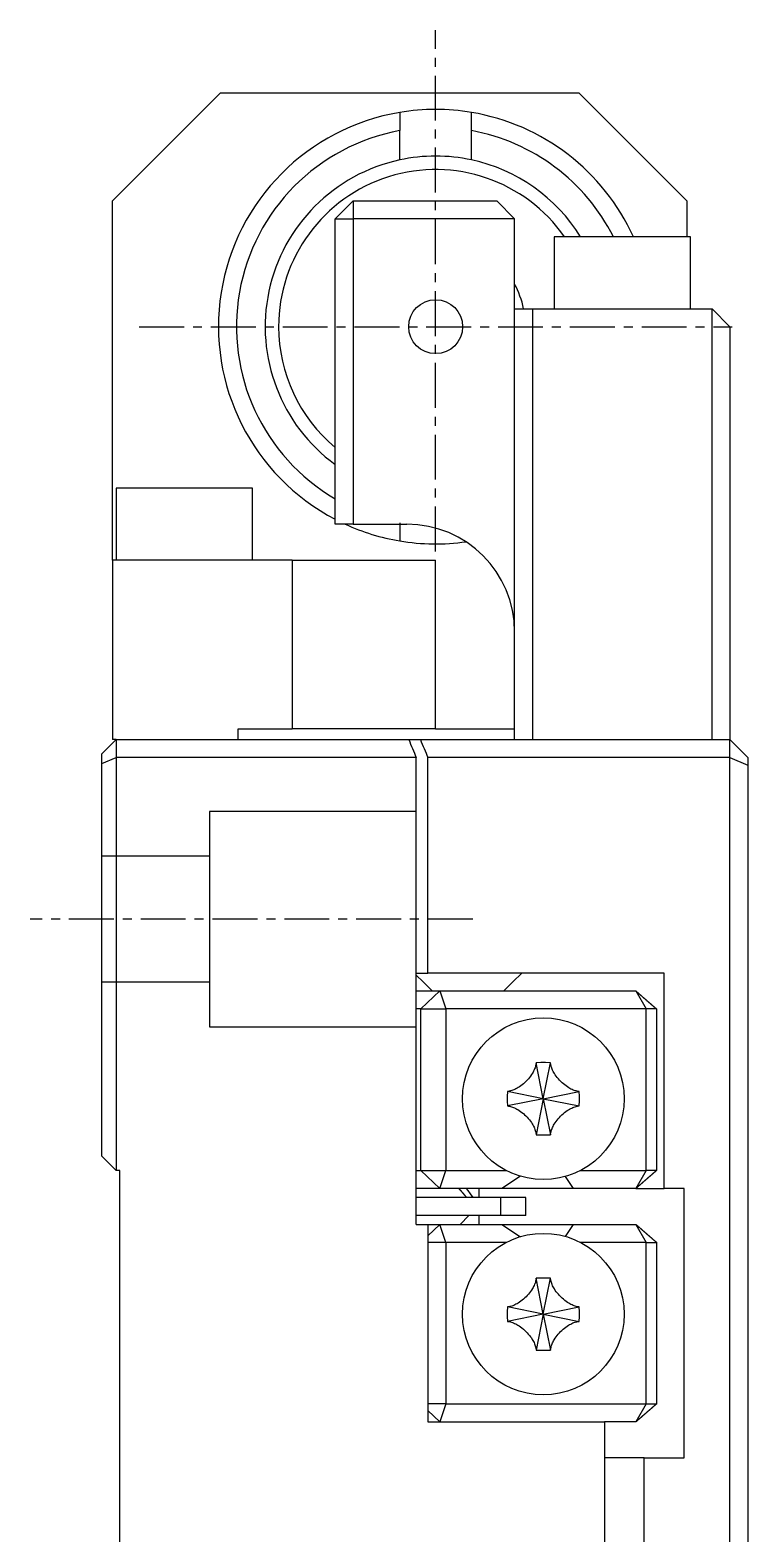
# Model space of a CAD drawing. Extents: x 67 to 419, y 49 to 289.
# Drawn here: x 76.67 to 96.67, y 165.88 to 207.76 of the extents above; entities that cross this region are included whole.
import ezdxf

# ---------------------------------------------------------------- set-up
doc = ezdxf.new("R2010")
doc.units = 0
doc.linetypes.add('CENTER', pattern=[2, 1.25, -0.25, 0.25, -0.25])
doc.layers.get('0').update_dxf_attribs({"linetype": 'CONTINUOUS'})
doc.layers.add('CENTER', color=1, linetype='CENTER')

msp = doc.modelspace()

# ---------------------------------------------------------------- linework, layer by layer
at = {"color": 7, "linetype": 'CONTINUOUS'}
for p, q in [((78.974, 202.999), (81.974, 205.999)), ((91.974, 205.999), (81.974, 205.999)), ((91.974, 205.999), (94.974, 202.999)), ((86.974, 205.465), (86.974, 204.958)), ((88.974, 204.958), (88.974, 205.465)), ((86.974, 204.142), (86.974, 204.958)), ((88.974, 204.142), (88.974, 204.958)), ((78.974, 192.999), (78.974, 202.999)), ((85.674, 202.999), (85.174, 202.499)), ((85.674, 202.999), (85.674, 202.499)), ((85.674, 202.999), (89.674, 202.999)), ((89.674, 202.999), (90.174, 202.499)), ((94.974, 202.999), (94.974, 201.999)), ((85.174, 202.499), (85.674, 202.499)), ((85.174, 193.999), (85.174, 202.499)), ((85.674, 202.499), (85.674, 193.999)), ((90.174, 202.499), (85.674, 202.499)), ((90.174, 199.999), (90.174, 202.499)), ((95.074, 201.999), (91.274, 201.999)), ((91.274, 201.999), (91.274, 199.999)), ((95.074, 199.999), (95.074, 201.999)), ((90.174, 187.999), (90.174, 199.999)), ((90.174, 199.999), (90.674, 199.999)), ((90.674, 199.999), (90.674, 187.999)), ((90.674, 199.999), (95.674, 199.999)), ((95.674, 187.999), (95.674, 199.999)), ((95.674, 199.999), (96.174, 199.499)), ((96.174, 199.499), (96.174, 187.999)), ((79.074, 194.999), (79.074, 192.999)), ((82.874, 194.999), (79.074, 194.999)), ((82.874, 192.999), (82.874, 194.999)), ((85.674, 193.999), (85.174, 193.999)), ((85.674, 193.999), (87.174, 193.999)), ((86.974, 194.04), (86.974, 193.532)), ((83.974, 192.999), (78.974, 192.999)), ((78.974, 192.999), (78.974, 187.999)), ((83.974, 192.999), (87.974, 192.999)), ((83.974, 192.999), (83.974, 188.299)), ((82.474, 187.999), (82.474, 188.299)), ((82.474, 188.299), (83.974, 188.299)), ((87.974, 188.299), (83.974, 188.299)), ((87.974, 188.299), (90.174, 188.299)), ((78.674, 187.599), (79.074, 187.999)), ((79.074, 187.999), (78.974, 187.999)), ((79.074, 187.999), (87.225, 187.999)), ((79.074, 187.999), (79.074, 187.499)), ((87.225, 187.999), (87.55, 187.999)), ((87.55, 187.999), (96.174, 187.999)), ((96.174, 187.999), (96.674, 187.499)), ((96.174, 187.499), (96.174, 187.999)), ((78.674, 187.333), (78.674, 187.599)), ((78.674, 187.333), (79.074, 187.499)), ((78.674, 176.399), (78.674, 187.333)), ((79.074, 187.499), (79.074, 175.999)), ((87.433, 187.499), (79.074, 187.499)), ((87.433, 174.499), (87.433, 187.499)), ((96.174, 187.499), (87.759, 187.499)), ((87.759, 181.499), (87.759, 187.499)), ((96.174, 138.499), (96.174, 187.499)), ((96.174, 187.499), (96.674, 187.292)), ((96.674, 187.499), (96.674, 187.292)), ((96.674, 187.292), (96.674, 138.706)), ((87.433, 181.499), (87.759, 181.499)), ((87.433, 181.44), (87.625, 181.249)), ((87.433, 181.41), (87.448, 181.425)), ((94.339, 181.499), (87.759, 181.499)), ((90.125, 181.249), (90.375, 181.499)), ((94.339, 175.499), (94.339, 181.499)), ((87.433, 180.999), (88.091, 180.999)), ((88.091, 180.999), (87.564, 180.499)), ((87.625, 181.249), (87.875, 180.999)), ((88.091, 180.999), (93.552, 180.999)), ((88.091, 180.999), (88.261, 180.499)), ((89.875, 180.999), (90.125, 181.249)), ((93.552, 180.999), (93.841, 180.499)), ((87.564, 180.499), (87.433, 180.499)), ((87.564, 175.999), (87.564, 180.499)), ((87.564, 180.499), (88.261, 180.499)), ((93.841, 180.499), (88.261, 180.499)), ((88.261, 180.499), (88.261, 175.999)), ((94.127, 180.499), (93.841, 180.499)), ((93.841, 175.999), (93.841, 180.499)), ((94.127, 180.499), (94.127, 175.999)), ((90.732, 178.83), (90.718, 178.799)), ((90.742, 178.857), (90.732, 178.83)), ((90.752, 178.885), (90.742, 178.857)), ((90.76, 178.914), (90.752, 178.885)), ((90.766, 178.943), (90.76, 178.914)), ((90.771, 178.971), (90.766, 178.943)), ((90.774, 179), (90.771, 178.971)), ((90.906, 179.005), (90.774, 179)), ((90.974, 177.999), (90.774, 179)), ((91.037, 179.005), (90.906, 179.005)), ((90.974, 177.999), (91.175, 179)), ((91.175, 179), (91.037, 179.005)), ((91.177, 178.977), (91.175, 179)), ((91.18, 178.955), (91.177, 178.977)), ((91.185, 178.932), (91.18, 178.955)), ((91.19, 178.91), (91.185, 178.932)), ((91.199, 178.881), (91.19, 178.91)), ((91.208, 178.852), (91.199, 178.881)), ((91.22, 178.824), (91.208, 178.852)), ((90.422, 178.417), (90.384, 178.386)), ((90.458, 178.45), (90.422, 178.417)), ((90.494, 178.484), (90.458, 178.45)), ((90.528, 178.519), (90.494, 178.484)), ((90.56, 178.556), (90.528, 178.519)), ((90.591, 178.594), (90.56, 178.556)), ((90.619, 178.631), (90.591, 178.594)), ((90.646, 178.67), (90.619, 178.631)), ((90.671, 178.709), (90.646, 178.67)), ((90.688, 178.738), (90.671, 178.709)), ((90.704, 178.768), (90.688, 178.738)), ((90.718, 178.799), (90.704, 178.768)), ((91.233, 178.792), (91.22, 178.824)), ((91.249, 178.761), (91.233, 178.792)), ((91.265, 178.731), (91.249, 178.761)), ((91.283, 178.701), (91.265, 178.731)), ((91.308, 178.662), (91.283, 178.701)), ((91.334, 178.625), (91.308, 178.662)), ((91.362, 178.589), (91.334, 178.625)), ((91.393, 178.551), (91.362, 178.589)), ((91.426, 178.515), (91.393, 178.551)), ((91.46, 178.479), (91.426, 178.515)), ((91.495, 178.445), (91.46, 178.479)), ((91.532, 178.413), (91.495, 178.445)), ((91.57, 178.382), (91.532, 178.413)), ((89.973, 178.199), (89.968, 178.062)), ((89.968, 178.062), (89.968, 177.93)), ((89.996, 178.201), (89.973, 178.199)), ((90.974, 177.999), (89.973, 178.199)), ((90.974, 177.999), (89.973, 177.798)), ((90.018, 178.205), (89.996, 178.201)), ((90.041, 178.209), (90.018, 178.205)), ((90.063, 178.215), (90.041, 178.209)), ((90.092, 178.223), (90.063, 178.215)), ((90.121, 178.233), (90.092, 178.223)), ((90.149, 178.244), (90.121, 178.233)), ((90.181, 178.258), (90.149, 178.244)), ((90.212, 178.273), (90.181, 178.258)), ((90.242, 178.289), (90.212, 178.273)), ((90.272, 178.307), (90.242, 178.289)), ((90.311, 178.332), (90.272, 178.307)), ((90.348, 178.358), (90.311, 178.332)), ((90.384, 178.386), (90.348, 178.358)), ((90.974, 177.999), (90.774, 176.997)), ((90.974, 177.999), (91.976, 178.199)), ((90.974, 177.999), (91.976, 177.798)), ((90.974, 177.999), (91.175, 176.997)), ((91.607, 178.354), (91.57, 178.382)), ((91.645, 178.327), (91.607, 178.354)), ((91.685, 178.302), (91.645, 178.327)), ((91.714, 178.285), (91.685, 178.302)), ((91.744, 178.269), (91.714, 178.285)), ((91.774, 178.255), (91.744, 178.269)), ((91.805, 178.241), (91.774, 178.255)), ((91.833, 178.231), (91.805, 178.241)), ((91.861, 178.222), (91.833, 178.231)), ((91.89, 178.214), (91.861, 178.222)), ((91.918, 178.207), (91.89, 178.214)), ((91.947, 178.202), (91.918, 178.207)), ((91.976, 178.199), (91.947, 178.202)), ((91.981, 178.067), (91.976, 178.199)), ((91.981, 177.936), (91.981, 178.067)), ((89.968, 177.93), (89.973, 177.798)), ((89.973, 177.798), (90.002, 177.795)), ((90.002, 177.795), (90.031, 177.79)), ((90.031, 177.79), (90.059, 177.784)), ((90.059, 177.784), (90.088, 177.776)), ((90.088, 177.776), (90.116, 177.767)), ((90.116, 177.767), (90.143, 177.756)), ((90.143, 177.756), (90.174, 177.743)), ((90.174, 177.743), (90.205, 177.728)), ((90.205, 177.728), (90.235, 177.712)), ((90.235, 177.712), (90.264, 177.695)), ((90.264, 177.695), (90.303, 177.67)), ((90.303, 177.67), (90.342, 177.644)), ((90.342, 177.644), (90.379, 177.615)), ((90.379, 177.615), (90.417, 177.584)), ((90.417, 177.584), (90.454, 177.552)), ((91.49, 177.548), (91.527, 177.58)), ((91.527, 177.58), (91.565, 177.611)), ((91.565, 177.611), (91.601, 177.639)), ((91.601, 177.639), (91.638, 177.666)), ((91.638, 177.666), (91.676, 177.69)), ((91.676, 177.69), (91.706, 177.708)), ((91.706, 177.708), (91.737, 177.724)), ((91.737, 177.724), (91.768, 177.74)), ((91.768, 177.74), (91.8, 177.754)), ((91.8, 177.754), (91.828, 177.765)), ((91.828, 177.765), (91.857, 177.774)), ((91.857, 177.774), (91.886, 177.783)), ((91.886, 177.783), (91.908, 177.788)), ((91.908, 177.788), (91.93, 177.793)), ((91.93, 177.793), (91.953, 177.796)), ((91.953, 177.796), (91.976, 177.798)), ((91.976, 177.798), (91.981, 177.936)), ((90.454, 177.552), (90.489, 177.518)), ((90.489, 177.518), (90.523, 177.483)), ((90.523, 177.483), (90.556, 177.446)), ((90.556, 177.446), (90.587, 177.409)), ((90.587, 177.409), (90.615, 177.372)), ((90.615, 177.372), (90.641, 177.335)), ((90.641, 177.335), (90.666, 177.297)), ((90.666, 177.297), (90.684, 177.267)), ((90.684, 177.267), (90.7, 177.236)), ((90.7, 177.236), (90.715, 177.205)), ((90.715, 177.205), (90.729, 177.174)), ((90.729, 177.174), (90.74, 177.145)), ((91.207, 177.14), (91.217, 177.168)), ((91.217, 177.168), (91.23, 177.199)), ((91.23, 177.199), (91.245, 177.229)), ((91.245, 177.229), (91.261, 177.259)), ((91.261, 177.259), (91.278, 177.288)), ((91.278, 177.288), (91.303, 177.328)), ((91.303, 177.328), (91.329, 177.366)), ((91.329, 177.366), (91.358, 177.404)), ((91.358, 177.404), (91.389, 177.441)), ((91.389, 177.441), (91.421, 177.478)), ((91.421, 177.478), (91.455, 177.513)), ((91.455, 177.513), (91.49, 177.548)), ((90.74, 177.145), (90.75, 177.117)), ((90.75, 177.117), (90.758, 177.088)), ((90.758, 177.088), (90.764, 177.065)), ((90.764, 177.065), (90.768, 177.043)), ((90.768, 177.043), (90.772, 177.02)), ((90.772, 177.02), (90.774, 176.997)), ((90.774, 176.997), (90.911, 176.992)), ((90.911, 176.992), (91.043, 176.992)), ((91.043, 176.992), (91.175, 176.997)), ((91.175, 176.997), (91.178, 177.026)), ((91.178, 177.026), (91.183, 177.055)), ((91.183, 177.055), (91.189, 177.083)), ((91.189, 177.083), (91.197, 177.112)), ((91.197, 177.112), (91.207, 177.14)), ((79.074, 175.999), (78.674, 176.399)), ((79.174, 175.999), (79.074, 175.999)), ((79.174, 149.999), (79.174, 175.999)), ((87.433, 175.999), (87.564, 175.999)), ((87.564, 175.999), (88.091, 175.499)), ((87.564, 175.999), (88.261, 175.999)), ((88.091, 175.499), (88.261, 175.999)), ((88.261, 175.999), (89.944, 175.999)), ((92.005, 175.999), (93.841, 175.999)), ((93.841, 175.999), (93.552, 175.499)), ((94.127, 175.999), (93.841, 175.999)), ((88.091, 175.499), (87.445, 175.499)), ((89.814, 175.499), (88.091, 175.499)), ((88.878, 175.445), (88.835, 175.499)), ((89.174, 175.499), (89.174, 175.249)), ((90.338, 175.842), (89.814, 175.499)), ((91.81, 175.499), (89.814, 175.499)), ((91.81, 175.499), (91.592, 175.836)), ((93.552, 175.499), (91.81, 175.499)), ((93.552, 175.499), (94.339, 175.499)), ((94.894, 175.499), (94.339, 175.499)), ((94.894, 167.999), (94.894, 175.499)), ((89.782, 175.249), (87.433, 175.249)), ((88.949, 175.351), (88.878, 175.445)), ((89.015, 175.249), (88.949, 175.351)), ((90.49, 175.249), (89.782, 175.249)), ((90.49, 174.749), (90.49, 175.249)), ((89.782, 174.749), (87.433, 174.749)), ((88.66, 174.499), (88.902, 174.749)), ((89.174, 174.749), (89.174, 174.499)), ((90.49, 174.749), (89.782, 174.749)), ((87.433, 174.499), (87.759, 174.499)), ((87.759, 174.499), (88.091, 174.499)), ((88.091, 174.499), (87.759, 174.184)), ((87.759, 174.499), (87.759, 168.999)), ((88.091, 174.499), (89.814, 174.499)), ((88.261, 173.999), (88.091, 174.499)), ((89.814, 174.499), (90.338, 174.156)), ((89.814, 174.499), (91.81, 174.499)), ((91.592, 174.161), (91.81, 174.499)), ((91.81, 174.499), (93.552, 174.499)), ((93.552, 174.499), (93.841, 173.999)), ((88.261, 173.999), (87.759, 173.999)), ((89.944, 173.999), (88.261, 173.999)), ((88.261, 173.999), (88.261, 169.499)), ((93.841, 173.999), (92.005, 173.999)), ((93.841, 173.999), (94.127, 173.999)), ((93.841, 169.499), (93.841, 173.999)), ((94.127, 173.999), (94.127, 169.499)), ((90.771, 172.971), (90.766, 172.943)), ((90.774, 173), (90.771, 172.971)), ((90.906, 173.005), (90.774, 173)), ((90.974, 171.999), (90.774, 173)), ((91.037, 173.005), (90.906, 173.005)), ((90.974, 171.999), (91.175, 173)), ((91.175, 173), (91.037, 173.005)), ((91.177, 172.977), (91.175, 173)), ((91.18, 172.955), (91.177, 172.977)), ((90.56, 172.556), (90.528, 172.519)), ((90.591, 172.594), (90.56, 172.556)), ((90.619, 172.631), (90.591, 172.594)), ((90.646, 172.67), (90.619, 172.631)), ((90.671, 172.709), (90.646, 172.67)), ((90.688, 172.738), (90.671, 172.709)), ((90.704, 172.768), (90.688, 172.738)), ((90.718, 172.799), (90.704, 172.768)), ((90.732, 172.83), (90.718, 172.799)), ((90.742, 172.857), (90.732, 172.83)), ((90.752, 172.885), (90.742, 172.857)), ((90.76, 172.914), (90.752, 172.885)), ((90.766, 172.943), (90.76, 172.914)), ((91.185, 172.932), (91.18, 172.955)), ((91.19, 172.91), (91.185, 172.932)), ((91.199, 172.881), (91.19, 172.91)), ((91.208, 172.852), (91.199, 172.881)), ((91.22, 172.824), (91.208, 172.852)), ((91.233, 172.792), (91.22, 172.824)), ((91.249, 172.761), (91.233, 172.792)), ((91.265, 172.731), (91.249, 172.761)), ((91.283, 172.701), (91.265, 172.731)), ((91.308, 172.662), (91.283, 172.701)), ((91.334, 172.625), (91.308, 172.662)), ((91.362, 172.589), (91.334, 172.625)), ((91.393, 172.551), (91.362, 172.589)), ((91.426, 172.515), (91.393, 172.551)), ((89.973, 172.199), (89.968, 172.062)), ((89.996, 172.201), (89.973, 172.199)), ((90.974, 171.999), (89.973, 172.199)), ((90.018, 172.205), (89.996, 172.201)), ((90.041, 172.209), (90.018, 172.205)), ((90.063, 172.215), (90.041, 172.209)), ((90.092, 172.223), (90.063, 172.215)), ((90.121, 172.233), (90.092, 172.223)), ((90.149, 172.244), (90.121, 172.233)), ((90.181, 172.258), (90.149, 172.244)), ((90.212, 172.273), (90.181, 172.258)), ((90.242, 172.289), (90.212, 172.273)), ((90.272, 172.307), (90.242, 172.289)), ((90.311, 172.332), (90.272, 172.307)), ((90.348, 172.358), (90.311, 172.332)), ((90.384, 172.386), (90.348, 172.358)), ((90.422, 172.417), (90.384, 172.386)), ((90.458, 172.45), (90.422, 172.417)), ((90.494, 172.484), (90.458, 172.45)), ((90.528, 172.519), (90.494, 172.484)), ((90.974, 171.999), (91.976, 172.199)), ((91.46, 172.479), (91.426, 172.515)), ((91.495, 172.445), (91.46, 172.479)), ((91.532, 172.413), (91.495, 172.445)), ((91.57, 172.382), (91.532, 172.413)), ((91.607, 172.354), (91.57, 172.382)), ((91.645, 172.327), (91.607, 172.354)), ((91.685, 172.302), (91.645, 172.327)), ((91.714, 172.285), (91.685, 172.302)), ((91.744, 172.269), (91.714, 172.285)), ((91.774, 172.255), (91.744, 172.269)), ((91.805, 172.241), (91.774, 172.255)), ((91.833, 172.231), (91.805, 172.241)), ((91.861, 172.222), (91.833, 172.231)), ((91.89, 172.214), (91.861, 172.222)), ((91.918, 172.207), (91.89, 172.214)), ((91.947, 172.202), (91.918, 172.207)), ((91.976, 172.199), (91.947, 172.202)), ((91.981, 172.067), (91.976, 172.199)), ((89.968, 172.062), (89.968, 171.93)), ((89.968, 171.93), (89.973, 171.798)), ((90.974, 171.999), (89.973, 171.798)), ((89.973, 171.798), (90.002, 171.795)), ((90.002, 171.795), (90.031, 171.79)), ((90.031, 171.79), (90.059, 171.784)), ((90.059, 171.784), (90.088, 171.776)), ((90.088, 171.776), (90.116, 171.767)), ((90.116, 171.767), (90.143, 171.756)), ((90.143, 171.756), (90.174, 171.743)), ((90.174, 171.743), (90.205, 171.728)), ((90.205, 171.728), (90.235, 171.712)), ((90.235, 171.712), (90.264, 171.695)), ((90.974, 171.999), (90.774, 170.997)), ((90.974, 171.999), (91.976, 171.798)), ((90.974, 171.999), (91.175, 170.997)), ((91.706, 171.708), (91.737, 171.724)), ((91.737, 171.724), (91.768, 171.74)), ((91.768, 171.74), (91.8, 171.754)), ((91.8, 171.754), (91.828, 171.765)), ((91.828, 171.765), (91.857, 171.774)), ((91.857, 171.774), (91.886, 171.783)), ((91.886, 171.783), (91.908, 171.788)), ((91.908, 171.788), (91.93, 171.793)), ((91.93, 171.793), (91.953, 171.796)), ((91.953, 171.796), (91.976, 171.798)), ((91.976, 171.798), (91.981, 171.936)), ((91.981, 171.936), (91.981, 172.067)), ((90.264, 171.695), (90.303, 171.67)), ((90.303, 171.67), (90.342, 171.644)), ((90.342, 171.644), (90.379, 171.615)), ((90.379, 171.615), (90.417, 171.584)), ((90.417, 171.584), (90.454, 171.552)), ((90.454, 171.552), (90.489, 171.518)), ((90.489, 171.518), (90.523, 171.483)), ((90.523, 171.483), (90.556, 171.446)), ((90.556, 171.446), (90.587, 171.409)), ((90.587, 171.409), (90.615, 171.372)), ((90.615, 171.372), (90.641, 171.335)), ((90.641, 171.335), (90.666, 171.297)), ((90.666, 171.297), (90.684, 171.267)), ((91.278, 171.288), (91.303, 171.328)), ((91.303, 171.328), (91.329, 171.366)), ((91.329, 171.366), (91.358, 171.404)), ((91.358, 171.404), (91.389, 171.441)), ((91.389, 171.441), (91.421, 171.478)), ((91.421, 171.478), (91.455, 171.513)), ((91.455, 171.513), (91.49, 171.548)), ((91.49, 171.548), (91.527, 171.58)), ((91.527, 171.58), (91.565, 171.611)), ((91.565, 171.611), (91.601, 171.639)), ((91.601, 171.639), (91.638, 171.666)), ((91.638, 171.666), (91.676, 171.69)), ((91.676, 171.69), (91.706, 171.708)), ((90.684, 171.267), (90.7, 171.236)), ((90.7, 171.236), (90.715, 171.205)), ((90.715, 171.205), (90.729, 171.174)), ((90.729, 171.174), (90.74, 171.145)), ((90.74, 171.145), (90.75, 171.117)), ((90.75, 171.117), (90.758, 171.088)), ((90.758, 171.088), (90.764, 171.065)), ((90.764, 171.065), (90.768, 171.043)), ((90.768, 171.043), (90.772, 171.02)), ((90.772, 171.02), (90.774, 170.997)), ((90.774, 170.997), (90.911, 170.992)), ((90.911, 170.992), (91.043, 170.992)), ((91.043, 170.992), (91.175, 170.997)), ((91.175, 170.997), (91.178, 171.026)), ((91.178, 171.026), (91.183, 171.055)), ((91.183, 171.055), (91.189, 171.083)), ((91.189, 171.083), (91.197, 171.112)), ((91.197, 171.112), (91.207, 171.14)), ((91.207, 171.14), (91.217, 171.168)), ((91.217, 171.168), (91.23, 171.199)), ((91.23, 171.199), (91.245, 171.229)), ((91.245, 171.229), (91.261, 171.259)), ((91.261, 171.259), (91.278, 171.288)), ((88.261, 169.499), (87.759, 169.499)), ((87.759, 169.313), (88.091, 168.999)), ((88.261, 169.499), (88.091, 168.999)), ((88.261, 169.499), (93.841, 169.499)), ((93.841, 169.499), (93.552, 168.999)), ((93.841, 169.499), (94.127, 169.499)), ((87.759, 168.999), (92.674, 168.999)), ((92.674, 168.999), (92.674, 156.999)), ((93.552, 168.999), (92.674, 168.999)), ((93.785, 167.999), (92.674, 167.999)), ((93.785, 167.999), (94.894, 167.999)), ((93.785, 157.999), (93.785, 167.999))]:
    msp.add_line(p, q, dxfattribs=at)
at = {"color": 3, "linetype": 'CONTINUOUS'}
for p, q in [((87.974, 188.299), (87.974, 192.999)), ((81.674, 185.999), (81.674, 179.999)), ((87.433, 185.999), (81.674, 185.999)), ((81.674, 184.749), (78.674, 184.749)), ((78.674, 181.249), (81.674, 181.249)), ((81.674, 179.999), (87.433, 179.999)), ((89.782, 175.249), (89.782, 174.749))]:
    msp.add_line(p, q, dxfattribs=at)
at = {"color": 7, "linetype": 'CONTINUOUS'}
for points in [[(93.552, 180.999, 0), (93.556, 180.995, 0), (93.561, 180.991, 0), (93.566, 180.987, 0), (93.57, 180.983, 0), (93.575, 180.979, 0), (93.579, 180.975, 0), (93.583, 180.971, 0), (93.588, 180.967, 0), (93.593, 180.964, 0), (93.597, 180.96, 0), (93.602, 180.956, 0), (93.606, 180.952, 0), (93.611, 180.948, 0), (93.615, 180.944, 0), (93.62, 180.94, 0), (93.624, 180.936, 0), (93.628, 180.932, 0), (93.633, 180.928, 0), (93.638, 180.924, 0), (93.642, 180.92, 0), (93.647, 180.917, 0), (93.651, 180.913, 0), (93.656, 180.909, 0), (93.66, 180.905, 0), (93.665, 180.901, 0), (93.669, 180.897, 0), (93.674, 180.893, 0), (93.678, 180.889, 0), (93.683, 180.885, 0), (93.687, 180.881, 0), (93.692, 180.877, 0), (93.696, 180.874, 0), (93.701, 180.87, 0), (93.705, 180.866, 0), (93.709, 180.862, 0), (93.714, 180.858, 0), (93.718, 180.854, 0), (93.723, 180.85, 0), (93.727, 180.846, 0), (93.732, 180.842, 0), (93.736, 180.838, 0), (93.741, 180.834, 0), (93.745, 180.831, 0), (93.75, 180.827, 0), (93.754, 180.823, 0), (93.759, 180.819, 0), (93.763, 180.815, 0), (93.768, 180.811, 0), (93.772, 180.807, 0), (93.777, 180.803, 0), (93.781, 180.799, 0), (93.786, 180.795, 0), (93.79, 180.791, 0), (93.795, 180.788, 0), (93.799, 180.784, 0), (93.804, 180.78, 0), (93.808, 180.776, 0), (93.813, 180.772, 0), (93.817, 180.768, 0), (93.822, 180.764, 0), (93.826, 180.76, 0), (93.831, 180.756, 0), (93.835, 180.752, 0), (93.84, 180.748, 0), (93.844, 180.745, 0), (93.849, 180.741, 0), (93.853, 180.737, 0), (93.858, 180.733, 0), (93.862, 180.729, 0), (93.867, 180.725, 0), (93.871, 180.721, 0), (93.876, 180.717, 0), (93.88, 180.713, 0), (93.885, 180.709, 0), (93.889, 180.705, 0), (93.894, 180.702, 0), (93.898, 180.698, 0), (93.903, 180.694, 0), (93.907, 180.69, 0), (93.912, 180.686, 0), (93.916, 180.682, 0), (93.921, 180.678, 0), (93.925, 180.674, 0), (93.93, 180.67, 0), (93.934, 180.666, 0), (93.939, 180.663, 0), (93.943, 180.659, 0), (93.948, 180.655, 0), (93.952, 180.651, 0), (93.957, 180.647, 0), (93.961, 180.643, 0), (93.966, 180.639, 0), (93.97, 180.635, 0), (93.975, 180.631, 0), (93.979, 180.627, 0), (93.984, 180.624, 0), (93.988, 180.62, 0), (93.993, 180.616, 0), (93.997, 180.612, 0), (94.001, 180.608, 0), (94.006, 180.604, 0), (94.01, 180.6, 0), (94.015, 180.596, 0), (94.019, 180.592, 0), (94.024, 180.588, 0), (94.028, 180.585, 0), (94.033, 180.581, 0), (94.037, 180.577, 0), (94.042, 180.573, 0), (94.046, 180.569, 0), (94.051, 180.565, 0), (94.055, 180.561, 0), (94.06, 180.557, 0), (94.064, 180.553, 0), (94.069, 180.549, 0), (94.073, 180.546, 0), (94.078, 180.542, 0), (94.082, 180.538, 0), (94.087, 180.534, 0), (94.091, 180.53, 0), (94.096, 180.526, 0), (94.1, 180.522, 0), (94.105, 180.518, 0), (94.109, 180.514, 0), (94.114, 180.51, 0), (94.118, 180.507, 0), (94.123, 180.503, 0), (94.127, 180.499, 0)], [(94.127, 175.999, 0), (94.123, 175.995, 0), (94.118, 175.991, 0), (94.114, 175.987, 0), (94.109, 175.983, 0), (94.105, 175.979, 0), (94.1, 175.975, 0), (94.096, 175.971, 0), (94.091, 175.967, 0), (94.087, 175.964, 0), (94.082, 175.96, 0), (94.078, 175.956, 0), (94.073, 175.952, 0), (94.069, 175.948, 0), (94.064, 175.944, 0), (94.06, 175.94, 0), (94.055, 175.936, 0), (94.051, 175.932, 0), (94.046, 175.928, 0), (94.042, 175.925, 0), (94.037, 175.921, 0), (94.033, 175.917, 0), (94.028, 175.913, 0), (94.024, 175.909, 0), (94.019, 175.905, 0), (94.015, 175.901, 0), (94.01, 175.897, 0), (94.006, 175.893, 0), (94.001, 175.889, 0), (93.997, 175.886, 0), (93.993, 175.882, 0), (93.988, 175.878, 0), (93.984, 175.874, 0), (93.979, 175.87, 0), (93.975, 175.866, 0), (93.97, 175.862, 0), (93.966, 175.858, 0), (93.961, 175.854, 0), (93.957, 175.85, 0), (93.952, 175.847, 0), (93.948, 175.843, 0), (93.943, 175.839, 0), (93.939, 175.835, 0), (93.934, 175.831, 0), (93.93, 175.827, 0), (93.925, 175.823, 0), (93.921, 175.819, 0), (93.916, 175.815, 0), (93.912, 175.811, 0), (93.907, 175.808, 0), (93.903, 175.804, 0), (93.898, 175.8, 0), (93.894, 175.796, 0), (93.889, 175.792, 0), (93.885, 175.788, 0), (93.88, 175.784, 0), (93.876, 175.78, 0), (93.871, 175.776, 0), (93.867, 175.772, 0), (93.862, 175.768, 0), (93.858, 175.765, 0), (93.853, 175.761, 0), (93.849, 175.757, 0), (93.844, 175.753, 0), (93.84, 175.749, 0), (93.835, 175.745, 0), (93.831, 175.741, 0), (93.826, 175.737, 0), (93.822, 175.733, 0), (93.817, 175.729, 0), (93.813, 175.726, 0), (93.808, 175.722, 0), (93.804, 175.718, 0), (93.799, 175.714, 0), (93.795, 175.71, 0), (93.79, 175.706, 0), (93.786, 175.702, 0), (93.781, 175.698, 0), (93.777, 175.694, 0), (93.772, 175.69, 0), (93.768, 175.686, 0), (93.763, 175.683, 0), (93.759, 175.679, 0), (93.754, 175.675, 0), (93.75, 175.671, 0), (93.745, 175.667, 0), (93.741, 175.663, 0), (93.736, 175.659, 0), (93.732, 175.655, 0), (93.727, 175.651, 0), (93.723, 175.647, 0), (93.718, 175.643, 0), (93.714, 175.64, 0), (93.709, 175.636, 0), (93.705, 175.632, 0), (93.701, 175.628, 0), (93.696, 175.624, 0), (93.692, 175.62, 0), (93.687, 175.616, 0), (93.683, 175.612, 0), (93.678, 175.608, 0), (93.674, 175.604, 0), (93.669, 175.6, 0), (93.665, 175.596, 0), (93.66, 175.593, 0), (93.656, 175.589, 0), (93.651, 175.585, 0), (93.647, 175.581, 0), (93.642, 175.577, 0), (93.638, 175.573, 0), (93.633, 175.569, 0), (93.628, 175.565, 0), (93.624, 175.561, 0), (93.62, 175.557, 0), (93.615, 175.553, 0), (93.611, 175.55, 0), (93.606, 175.546, 0), (93.602, 175.542, 0), (93.597, 175.538, 0), (93.593, 175.534, 0), (93.588, 175.53, 0), (93.583, 175.526, 0), (93.579, 175.522, 0), (93.575, 175.518, 0), (93.57, 175.514, 0), (93.566, 175.51, 0), (93.561, 175.506, 0), (93.556, 175.503, 0), (93.552, 175.499, 0)], [(93.552, 174.499, 0), (93.556, 174.495, 0), (93.561, 174.491, 0), (93.566, 174.487, 0), (93.57, 174.483, 0), (93.575, 174.479, 0), (93.579, 174.475, 0), (93.583, 174.471, 0), (93.588, 174.467, 0), (93.593, 174.464, 0), (93.597, 174.46, 0), (93.602, 174.456, 0), (93.606, 174.452, 0), (93.611, 174.448, 0), (93.615, 174.444, 0), (93.62, 174.44, 0), (93.624, 174.436, 0), (93.628, 174.432, 0), (93.633, 174.428, 0), (93.638, 174.424, 0), (93.642, 174.42, 0), (93.647, 174.417, 0), (93.651, 174.413, 0), (93.656, 174.409, 0), (93.66, 174.405, 0), (93.665, 174.401, 0), (93.669, 174.397, 0), (93.674, 174.393, 0), (93.678, 174.389, 0), (93.683, 174.385, 0), (93.687, 174.381, 0), (93.692, 174.377, 0), (93.696, 174.374, 0), (93.701, 174.37, 0), (93.705, 174.366, 0), (93.709, 174.362, 0), (93.714, 174.358, 0), (93.718, 174.354, 0), (93.723, 174.35, 0), (93.727, 174.346, 0), (93.732, 174.342, 0), (93.736, 174.338, 0), (93.741, 174.334, 0), (93.745, 174.331, 0), (93.75, 174.327, 0), (93.754, 174.323, 0), (93.759, 174.319, 0), (93.763, 174.315, 0), (93.768, 174.311, 0), (93.772, 174.307, 0), (93.777, 174.303, 0), (93.781, 174.299, 0), (93.786, 174.295, 0), (93.79, 174.291, 0), (93.795, 174.288, 0), (93.799, 174.284, 0), (93.804, 174.28, 0), (93.808, 174.276, 0), (93.813, 174.272, 0), (93.817, 174.268, 0), (93.822, 174.264, 0), (93.826, 174.26, 0), (93.831, 174.256, 0), (93.835, 174.252, 0), (93.84, 174.248, 0), (93.844, 174.245, 0), (93.849, 174.241, 0), (93.853, 174.237, 0), (93.858, 174.233, 0), (93.862, 174.229, 0), (93.867, 174.225, 0), (93.871, 174.221, 0), (93.876, 174.217, 0), (93.88, 174.213, 0), (93.885, 174.209, 0), (93.889, 174.205, 0), (93.894, 174.202, 0), (93.898, 174.198, 0), (93.903, 174.194, 0), (93.907, 174.19, 0), (93.912, 174.186, 0), (93.916, 174.182, 0), (93.921, 174.178, 0), (93.925, 174.174, 0), (93.93, 174.17, 0), (93.934, 174.166, 0), (93.939, 174.163, 0), (93.943, 174.159, 0), (93.948, 174.155, 0), (93.952, 174.151, 0), (93.957, 174.147, 0), (93.961, 174.143, 0), (93.966, 174.139, 0), (93.97, 174.135, 0), (93.975, 174.131, 0), (93.979, 174.127, 0), (93.984, 174.124, 0), (93.988, 174.12, 0), (93.993, 174.116, 0), (93.997, 174.112, 0), (94.001, 174.108, 0), (94.006, 174.104, 0), (94.01, 174.1, 0), (94.015, 174.096, 0), (94.019, 174.092, 0), (94.024, 174.088, 0), (94.028, 174.085, 0), (94.033, 174.081, 0), (94.037, 174.077, 0), (94.042, 174.073, 0), (94.046, 174.069, 0), (94.051, 174.065, 0), (94.055, 174.061, 0), (94.06, 174.057, 0), (94.064, 174.053, 0), (94.069, 174.049, 0), (94.073, 174.046, 0), (94.078, 174.042, 0), (94.082, 174.038, 0), (94.087, 174.034, 0), (94.091, 174.03, 0), (94.096, 174.026, 0), (94.1, 174.022, 0), (94.105, 174.018, 0), (94.109, 174.014, 0), (94.114, 174.01, 0), (94.118, 174.007, 0), (94.123, 174.003, 0), (94.127, 173.999, 0)], [(94.127, 169.499, 0), (94.123, 169.495, 0), (94.118, 169.491, 0), (94.114, 169.487, 0), (94.109, 169.483, 0), (94.105, 169.479, 0), (94.1, 169.475, 0), (94.096, 169.471, 0), (94.091, 169.467, 0), (94.087, 169.464, 0), (94.082, 169.46, 0), (94.078, 169.456, 0), (94.073, 169.452, 0), (94.069, 169.448, 0), (94.064, 169.444, 0), (94.06, 169.44, 0), (94.055, 169.436, 0), (94.051, 169.432, 0), (94.046, 169.428, 0), (94.042, 169.425, 0), (94.037, 169.421, 0), (94.033, 169.417, 0), (94.028, 169.413, 0), (94.024, 169.409, 0), (94.019, 169.405, 0), (94.015, 169.401, 0), (94.01, 169.397, 0), (94.006, 169.393, 0), (94.001, 169.389, 0), (93.997, 169.386, 0), (93.993, 169.382, 0), (93.988, 169.378, 0), (93.984, 169.374, 0), (93.979, 169.37, 0), (93.975, 169.366, 0), (93.97, 169.362, 0), (93.966, 169.358, 0), (93.961, 169.354, 0), (93.957, 169.35, 0), (93.952, 169.347, 0), (93.948, 169.343, 0), (93.943, 169.339, 0), (93.939, 169.335, 0), (93.934, 169.331, 0), (93.93, 169.327, 0), (93.925, 169.323, 0), (93.921, 169.319, 0), (93.916, 169.315, 0), (93.912, 169.311, 0), (93.907, 169.308, 0), (93.903, 169.304, 0), (93.898, 169.3, 0), (93.894, 169.296, 0), (93.889, 169.292, 0), (93.885, 169.288, 0), (93.88, 169.284, 0), (93.876, 169.28, 0), (93.871, 169.276, 0), (93.867, 169.272, 0), (93.862, 169.268, 0), (93.858, 169.265, 0), (93.853, 169.261, 0), (93.849, 169.257, 0), (93.844, 169.253, 0), (93.84, 169.249, 0), (93.835, 169.245, 0), (93.831, 169.241, 0), (93.826, 169.237, 0), (93.822, 169.233, 0), (93.817, 169.229, 0), (93.813, 169.226, 0), (93.808, 169.222, 0), (93.804, 169.218, 0), (93.799, 169.214, 0), (93.795, 169.21, 0), (93.79, 169.206, 0), (93.786, 169.202, 0), (93.781, 169.198, 0), (93.777, 169.194, 0), (93.772, 169.19, 0), (93.768, 169.186, 0), (93.763, 169.183, 0), (93.759, 169.179, 0), (93.754, 169.175, 0), (93.75, 169.171, 0), (93.745, 169.167, 0), (93.741, 169.163, 0), (93.736, 169.159, 0), (93.732, 169.155, 0), (93.727, 169.151, 0), (93.723, 169.147, 0), (93.718, 169.143, 0), (93.714, 169.14, 0), (93.709, 169.136, 0), (93.705, 169.132, 0), (93.701, 169.128, 0), (93.696, 169.124, 0), (93.692, 169.12, 0), (93.687, 169.116, 0), (93.683, 169.112, 0), (93.678, 169.108, 0), (93.674, 169.104, 0), (93.669, 169.1, 0), (93.665, 169.096, 0), (93.66, 169.093, 0), (93.656, 169.089, 0), (93.651, 169.085, 0), (93.647, 169.081, 0), (93.642, 169.077, 0), (93.638, 169.073, 0), (93.633, 169.069, 0), (93.628, 169.065, 0), (93.624, 169.061, 0), (93.62, 169.057, 0), (93.615, 169.053, 0), (93.611, 169.05, 0), (93.606, 169.046, 0), (93.602, 169.042, 0), (93.597, 169.038, 0), (93.593, 169.034, 0), (93.588, 169.03, 0), (93.583, 169.026, 0), (93.579, 169.022, 0), (93.575, 169.018, 0), (93.57, 169.014, 0), (93.566, 169.01, 0), (93.561, 169.006, 0), (93.556, 169.003, 0), (93.552, 168.999, 0)]]:
    msp.add_polyline3d(points, dxfattribs=at)
at = {"color": 3, "linetype": 'CONTINUOUS'}
msp.add_polyline3d([(88.836, 175.249, 0), (88.834, 175.251, 0), (88.833, 175.252, 0), (88.832, 175.254, 0), (88.83, 175.256, 0), (88.829, 175.258, 0), (88.827, 175.26, 0), (88.826, 175.262, 0), (88.824, 175.263, 0), (88.823, 175.265, 0), (88.821, 175.267, 0), (88.82, 175.269, 0), (88.818, 175.271, 0), (88.817, 175.273, 0), (88.815, 175.275, 0), (88.814, 175.276, 0), (88.812, 175.278, 0), (88.811, 175.28, 0), (88.809, 175.282, 0), (88.808, 175.284, 0), (88.806, 175.286, 0), (88.805, 175.288, 0), (88.803, 175.29, 0), (88.802, 175.291, 0), (88.8, 175.293, 0), (88.799, 175.295, 0), (88.797, 175.297, 0), (88.796, 175.299, 0), (88.794, 175.301, 0), (88.793, 175.303, 0), (88.791, 175.305, 0), (88.789, 175.307, 0), (88.788, 175.308, 0), (88.786, 175.31, 0), (88.785, 175.312, 0), (88.783, 175.314, 0), (88.781, 175.316, 0), (88.78, 175.318, 0), (88.778, 175.32, 0), (88.777, 175.322, 0), (88.775, 175.324, 0), (88.773, 175.326, 0), (88.772, 175.328, 0), (88.77, 175.33, 0), (88.769, 175.331, 0), (88.767, 175.333, 0), (88.765, 175.335, 0), (88.764, 175.337, 0), (88.762, 175.339, 0), (88.761, 175.341, 0), (88.759, 175.343, 0), (88.757, 175.345, 0), (88.756, 175.347, 0), (88.754, 175.349, 0), (88.752, 175.351, 0), (88.751, 175.353, 0), (88.749, 175.355, 0), (88.747, 175.357, 0), (88.746, 175.359, 0), (88.744, 175.361, 0), (88.742, 175.363, 0), (88.741, 175.364, 0), (88.739, 175.366, 0), (88.737, 175.368, 0), (88.736, 175.37, 0), (88.734, 175.372, 0), (88.732, 175.374, 0), (88.731, 175.376, 0), (88.729, 175.378, 0), (88.727, 175.38, 0), (88.725, 175.382, 0), (88.724, 175.384, 0), (88.722, 175.386, 0), (88.72, 175.388, 0), (88.719, 175.39, 0), (88.717, 175.392, 0), (88.715, 175.394, 0), (88.713, 175.396, 0), (88.712, 175.398, 0), (88.71, 175.4, 0), (88.708, 175.402, 0), (88.706, 175.404, 0), (88.705, 175.406, 0), (88.703, 175.408, 0), (88.701, 175.41, 0), (88.699, 175.412, 0), (88.698, 175.414, 0), (88.696, 175.416, 0), (88.694, 175.418, 0), (88.692, 175.42, 0), (88.69, 175.422, 0), (88.689, 175.424, 0), (88.687, 175.426, 0), (88.685, 175.428, 0), (88.683, 175.43, 0), (88.681, 175.432, 0), (88.68, 175.434, 0), (88.678, 175.436, 0), (88.676, 175.438, 0), (88.674, 175.44, 0), (88.672, 175.442, 0), (88.671, 175.444, 0), (88.669, 175.446, 0), (88.667, 175.448, 0), (88.665, 175.45, 0), (88.663, 175.452, 0), (88.662, 175.454, 0), (88.66, 175.456, 0), (88.658, 175.458, 0), (88.656, 175.46, 0), (88.654, 175.462, 0), (88.652, 175.464, 0), (88.65, 175.466, 0), (88.649, 175.468, 0), (88.647, 175.47, 0), (88.645, 175.472, 0), (88.643, 175.474, 0), (88.641, 175.476, 0), (88.639, 175.478, 0), (88.637, 175.48, 0), (88.635, 175.482, 0), (88.634, 175.484, 0), (88.632, 175.486, 0), (88.63, 175.489, 0), (88.628, 175.491, 0), (88.626, 175.493, 0), (88.624, 175.495, 0), (88.622, 175.497, 0), (88.621, 175.499, 0)], dxfattribs=at)
at = {"color": 7, "linetype": 'CONTINUOUS'}
for centre, radius in [((87.974, 199.499), 0.75), ((90.974, 177.999), 2.25), ((90.974, 171.999), 2.25)]:
    msp.add_circle(centre, radius, dxfattribs=at)
for centre, radius, start, end in [((87.974, 199.499), 6.05, 99.514, 242.4314), ((87.974, 199.499), 6.05, 80.486, 99.514), ((87.974, 199.499), 6.05, 24.4075, 80.486), ((87.974, 199.499), 5.55, 100.3803, 239.7015), ((87.974, 199.499), 5.55, 26.7726, 79.6197), ((87.974, 199.499), 4.75, 102.1532, 233.8803), ((87.974, 199.499), 4.75, 102.1532, 233.8803), ((87.974, 199.499), 4.75, 77.8468, 102.1532), ((87.974, 199.499), 4.75, 31.7569, 77.8468), ((87.974, 199.499), 4.75, 31.7569, 77.8468), ((87.974, 199.499), 2.5, 11.537, 28.3575), ((87.974, 199.499), 6.05, 245.38, 260.486), ((87.174, 190.999), 3, 0, 90), ((87.974, 199.499), 6.05, 260.486, 278.0224), ((146.674, 212.499), 64.3, 202.39728, 202.88001), ((146.674, 212.499), 64, 202.508, 202.99339)]:
    msp.add_arc(centre, radius, start, end, dxfattribs=at)
at = {"color": 3, "linetype": 'CONTINUOUS'}
for start, end in [(34.8499, 180), (180, 230.2082)]:
    msp.add_arc((87.974, 199.499), 4.375, start, end, dxfattribs=at)
at = {"layer": 'CENTER', "color": 1, "linetype": 'CENTER'}
for p, q in [((87.974, 191.239), (87.974, 207.759)), ((79.714, 199.499), (96.234, 199.499)), ((89.009, 182.999), (76.674, 182.999))]:
    msp.add_line(p, q, dxfattribs=at)

doc.saveas('drawing.dxf')
